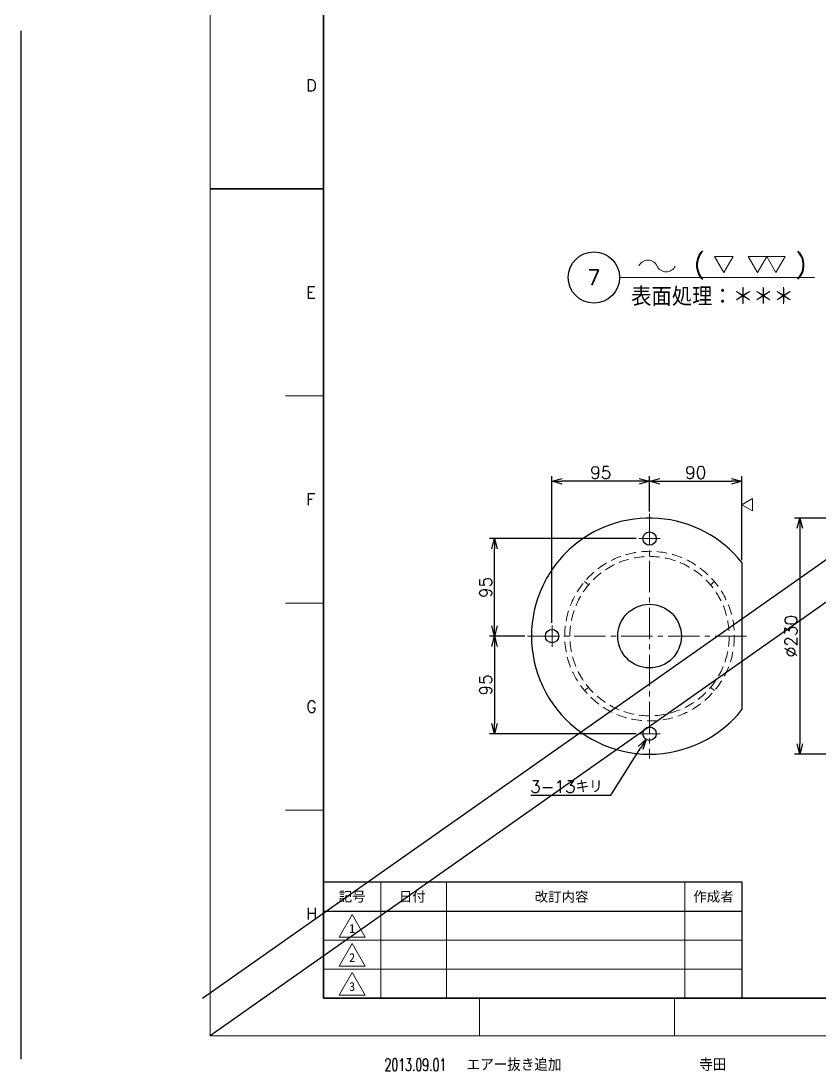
# Model space of a CAD drawing. Header units: millimetres. Extents: x -184 to 4931, y -34 to 1655.
# Drawn here: x -184 to 593, y -34 to 988 of the extents above; entities that cross this region are included whole.
import ezdxf
from ezdxf import colors
from ezdxf.entities.mleader import LeaderData, LeaderLine
from ezdxf.enums import TextEntityAlignment as Align
from ezdxf.math import Vec2, Vec3

# ---------------------------------------------------------------- set-up
doc = ezdxf.new("R2010")
doc.units = ezdxf.units.MM
doc.header["$LTSCALE"] = 1.6
doc.header["$PDMODE"] = 99
doc.header["$PDSIZE"] = 1
doc.linetypes.add('CENTER2', pattern=[28.575, 19.05, -3.175, 3.175, -3.175])
doc.linetypes.add('HIDDEN', pattern=[9.525, 6.35, -3.175])
for name, color, linetype, lineweight in [('04_HIDDEN', 2, 'HIDDEN', 13), ('05_CENTER', 4, 'CENTER2', 13), ('07_TEXT', 3, 'Continuous', 13), ('07_寸法線', 3, 'Continuous', 9), ('08_DIM', 3, 'Continuous', 13), ('90_FRAME', 5, 'Continuous', 35)]:
    doc.layers.add(name, color=color, linetype=linetype, lineweight=lineweight)
doc.layers.add('91_BLANK', color=5, linetype='Continuous', lineweight=0, plot=False)
doc.styles.add('KSS_TXT', font='txt.shx', dxfattribs={"bigfont": 'extfont2.shx'})
doc.styles.add('MS_G', font='MS Gothic.ttf')
doc.styles.get("Standard").update_dxf_attribs({"font": 'txt.shx', "bigfont": 'extfont2.shx'})
doc.styles.add('表題用', font='MS PGothic.ttf')
doc.dimstyles.new('KSS_DIM', dxfattribs={"dimscale": 4, "dimtxt": 3, "dimasz": 2.5, "dimexe": 1.25, "dimexo": 0.625, "dimtad": 1, "dimdsep": 46, "dimtxsty": 'KSS_TXT', "dimblk": 'OPEN30', "dimcen": 0, "dimazin": 2, "dimtfac": 0.75, "dimtmove": 0, "dimatfit": 3, "dimldrblk": 'OPEN30', "dimfxl": 1.25, "dimtolj": 1, "dimarcsym": 0})
doc.dimstyles.new('KSS_DIM$3', dxfattribs={"dimscale": 4, "dimtxt": 3, "dimasz": 2.5, "dimexe": 1.25, "dimexo": 0.625, "dimtad": 1, "dimtih": 1, "dimtoh": 1, "dimdsep": 46, "dimtxsty": 'KSS_TXT', "dimblk": 'OPEN30', "dimcen": 0, "dimazin": 2, "dimtfac": 0.75, "dimtofl": 0, "dimtmove": 0, "dimatfit": 3, "dimldrblk": 'OPEN30', "dimfxl": 1.25, "dimtolj": 1, "dimarcsym": 0})

# ---------------------------------------------------------------- blocks, each defined once
blk = doc.blocks.new('AM_BALLOON1')
at = {"transparency": 16777216}
blk.add_circle((0, 0), 5, dxfattribs=at)
blk.add_attdef('B_NUMBER', text='', height=3, dxfattribs=at).set_placement((0, 0), align=Align.MIDDLE_CENTER)
blk = doc.blocks.new('_OPEN')
at = {"color": 0, "linetype": 'ByBlock'}
for p, q in [((-1, 0.17), (0, 0)), ((0, 0), (-1, -0.17)), ((0, 0), (-1, 0))]:
    blk.add_line(p, q, dxfattribs=at)
blk = doc.blocks.new('_Open30')
at = {"color": 0, "linetype": 'ByBlock', "lineweight": -2}
for p, q in [((-1, 0.27), (0, 0)), ((0, 0), (-1, -0.27)), ((0, 0), (-1, 0))]:
    blk.add_line(p, q, dxfattribs=at)
blk = doc.blocks.new('*D161')
at = {"layer": '08_DIM', "color": 0, "lineweight": -2, "transparency": 16777216}
for p, q in [((333, 402.3), (333, 545.1)), ((428, 510.8), (428, 545.1)), ((418, 540.1), (343, 540.1))]:
    blk.add_line(p, q, dxfattribs=at)
at = {"layer": 'Defpoints', "color": 0, "transparency": 16777216}
for p in [(333, 540.1), (428, 508.3), (333, 399.8)]:
    blk.add_point(p, dxfattribs=at)
at = {"layer": '08_DIM', "color": 0, "lineweight": -2, "transparency": 16777216, "xscale": 10, "yscale": 10, "zscale": 10, "rotation": 180}
blk.add_blockref('_Open30', (333, 540.1), dxfattribs=at)
at = {"layer": '08_DIM', "color": 0, "lineweight": -2, "transparency": 16777216, "xscale": 10, "yscale": 10, "zscale": 10}
blk.add_blockref('_Open30', (428, 540.1), dxfattribs=at)
at = {"layer": '08_DIM', "color": 0, "transparency": 16777216, "insert": (380.5, 548.6), "char_height": 12, "attachment_point": 5, "style": 'KSS_TXT'}
blk.add_mtext('\\A1;95', dxfattribs=at)
blk = doc.blocks.new('*D162')
at = {"layer": '08_DIM', "color": 0, "lineweight": -2, "transparency": 16777216}
for p, q in [((415, 484.3), (272, 484.3)), ((277, 399.3), (277, 474.3)), ((306.5, 389.3), (272, 389.3))]:
    blk.add_line(p, q, dxfattribs=at)
at = {"layer": 'Defpoints', "color": 0, "transparency": 16777216}
for p in [(277, 484.3), (417.5, 484.3), (309, 389.3)]:
    blk.add_point(p, dxfattribs=at)
at = {"layer": '08_DIM', "color": 0, "lineweight": -2, "transparency": 16777216, "xscale": 10, "yscale": 10, "zscale": 10}
for p, rotation in [((277, 484.3), 90), ((277, 389.3), 270)]:
    blk.add_blockref('_Open30', p, dxfattribs=dict(at, rotation=rotation))
at = {"layer": '08_DIM', "color": 0, "transparency": 16777216, "insert": (268.5, 436.8), "char_height": 12, "attachment_point": 5, "rotation": 90, "style": 'KSS_TXT'}
blk.add_mtext('\\A1;95', dxfattribs=at)
blk = doc.blocks.new('*D163')
at = {"layer": '08_DIM', "color": 0, "lineweight": -2, "transparency": 16777216}
for p, q in [((306.5, 389.3), (272, 389.3)), ((277, 379.3), (277, 304.3)), ((415, 294.3), (272, 294.3))]:
    blk.add_line(p, q, dxfattribs=at)
at = {"layer": 'Defpoints', "color": 0, "transparency": 16777216}
for p in [(309, 389.3), (277, 294.3), (417.5, 294.3)]:
    blk.add_point(p, dxfattribs=at)
at = {"layer": '08_DIM', "color": 0, "lineweight": -2, "transparency": 16777216, "xscale": 10, "yscale": 10, "zscale": 10}
for p, rotation in [((277, 389.3), 90), ((277, 294.3), 270)]:
    blk.add_blockref('_Open30', p, dxfattribs=dict(at, rotation=rotation))
at = {"layer": '08_DIM', "color": 0, "transparency": 16777216, "insert": (268.5, 341.8), "char_height": 12, "attachment_point": 5, "rotation": 90, "style": 'KSS_TXT'}
blk.add_mtext('\\A1;95', dxfattribs=at)
blk = doc.blocks.new('*D164')
at = {"layer": '08_DIM', "color": 0, "lineweight": -2, "transparency": 16777216}
for p, q in [((428, 510.8), (428, 545.1)), ((518, 463.4), (518, 545.1)), ((438, 540.1), (508, 540.1))]:
    blk.add_line(p, q, dxfattribs=at)
at = {"layer": 'Defpoints', "color": 0, "transparency": 16777216}
for p in [(518, 540.1), (428, 508.3), (518, 460.9)]:
    blk.add_point(p, dxfattribs=at)
at = {"layer": '08_DIM', "color": 0, "lineweight": -2, "transparency": 16777216, "xscale": 10, "yscale": 10, "zscale": 10, "rotation": 180}
blk.add_blockref('_Open30', (428, 540.1), dxfattribs=at)
at = {"layer": '08_DIM', "color": 0, "lineweight": -2, "transparency": 16777216, "xscale": 10, "yscale": 10, "zscale": 10}
blk.add_blockref('_Open30', (518, 540.1), dxfattribs=at)
at = {"layer": '08_DIM', "color": 0, "transparency": 16777216, "insert": (473, 548.6), "char_height": 12, "attachment_point": 5, "style": 'KSS_TXT'}
blk.add_mtext('\\A1;90', dxfattribs=at)
blk = doc.blocks.new('*D165')
at = {"layer": '08_DIM', "color": 0, "lineweight": -2, "transparency": 16777216}
for p, q in [((390.4, 234.3), (419.3, 280.3)), ((312.3, 234.3), (390.4, 234.3))]:
    blk.add_line(p, q, dxfattribs=at)
at = {"layer": 'Defpoints', "color": 0, "transparency": 16777216}
for p in [(431.5, 299.8), (424.6, 288.8)]:
    blk.add_point(p, dxfattribs=at)
at = {"layer": '08_DIM', "color": 0, "lineweight": -2, "transparency": 16777216, "xscale": 10, "yscale": 10, "zscale": 10, "rotation": 57.86693695452168}
blk.add_blockref('_Open30', (424.6, 288.8), dxfattribs=at)
at = {"layer": '08_DIM', "color": 0, "transparency": 16777216, "insert": (347.1, 242.8), "char_height": 12, "attachment_point": 5, "style": 'KSS_TXT'}
blk.add_mtext('\\A1;3-13キリ', dxfattribs=at)
blk = doc.blocks.new('*D179')
at = {"layer": '08_DIM', "color": 0, "lineweight": -2, "transparency": 16777216}
for p, q in [((705.7, 504.3), (569.4, 504.3)), ((574.4, 494.3), (574.4, 284.3)), ((705.7, 274.3), (569.4, 274.3))]:
    blk.add_line(p, q, dxfattribs=at)
at = {"layer": 'Defpoints', "color": 0, "transparency": 16777216}
for p in [(708.2, 504.3), (574.4, 274.3), (708.2, 274.3)]:
    blk.add_point(p, dxfattribs=at)
at = {"layer": '08_DIM', "color": 0, "lineweight": -2, "transparency": 16777216, "xscale": 10, "yscale": 10, "zscale": 10}
for p, rotation in [((574.4, 504.3), 90), ((574.4, 274.3), 270)]:
    blk.add_blockref('_Open30', p, dxfattribs=dict(at, rotation=rotation))
at = {"layer": '08_DIM', "color": 0, "transparency": 16777216, "insert": (565.9, 389.3), "char_height": 12, "attachment_point": 5, "rotation": 90, "style": 'KSS_TXT'}
blk.add_mtext('\\A1;%%C230', dxfattribs=at)
blk = doc.blocks.new('p1ba01')
for p, q in [((0, 0), (-1.5, 2.6)), ((-1.5, 2.6), (1.5, 2.6)), ((1.5, 2.6), (0, 0))]:
    blk.add_line(p, q)
blk = doc.blocks.new('p1ba05')
for centre, start, end in [((-2.95, 0.29), 24.2276, 155.5758), ((0, 1.62), 204.2276, 335.5758)]:
    blk.add_arc(centre, 1.62, start, end)
blk = doc.blocks.new('p1ba02')
for p, q in [((-1.5, 2.6), (1.5, 2.6)), ((0, 0), (-1.5, 2.6)), ((1.5, 2.6), (0, 0)), ((3, 0), (1.5, 2.6)), ((1.5, 2.6), (4.5, 2.6)), ((4.5, 2.6), (3, 0))]:
    blk.add_line(p, q)

msp = doc.modelspace()

# ---------------------------------------------------------------- linework, layer by layer
for p, q in [((2293.237, 1655.492), (-7.265, 36.31)), ((2352.09, 1655.492), (0, 0)), ((-184.231, 978.847), (-184.231, -22.528))]:
    msp.add_line(p, q)
at = {"color": 0}
msp.add_line((518.045, 460.877), (518.045, 317.698), dxfattribs=at)
for centre, radius in [((428.045, 484.288), 6.5), ((428.045, 389.288), 31), ((333.045, 389.288), 6.5), ((428.045, 294.288), 6.5)]:
    msp.add_circle(centre, radius, dxfattribs=at)
for start, end in [(38.49995, 132.894287), (132.894287, 154.735589), (154.735589, 205.264411), (205.264411, 308.762012), (308.762012, 321.50005)]:
    msp.add_arc((428.045, 389.288), 115, start, end, dxfattribs=at)
at = {"layer": '04_HIDDEN'}
for p, q in [((364.77, 442.382), (368.6, 439.168)), ((491.32, 442.382), (487.49, 439.168)), ((364.77, 336.193), (368.6, 339.407)), ((491.32, 336.193), (487.49, 339.407))]:
    msp.add_line(p, q, dxfattribs=at)
for radius in [82.6, 77.6]:
    msp.add_circle((428.045, 389.288), radius, dxfattribs=at)
at = {"layer": '05_CENTER'}
for p, q in [((428.045, 508.288), (428.045, 270.288)), ((417.545, 484.288), (438.545, 484.288)), ((333.045, 378.788), (333.045, 399.788)), ((309.045, 389.288), (525.464, 389.288)), ((417.545, 294.288), (438.545, 294.288))]:
    msp.add_line(p, q, dxfattribs=at)
at = {"layer": '08_DIM'}
msp.add_line((398.873, 738.56), (588.618, 738.56), dxfattribs=at)
at = {"layer": '90_FRAME'}
msp.add_line((0, 824.824), (110.322, 824.824), dxfattribs=at)
at = {"layer": '90_FRAME', "color": 4, "lineweight": 13}
for p, q in [((110.322, 623.192), (73.51, 623.192)), ((110.322, 421.56), (73.51, 421.56)), ((110.322, 219.928), (73.51, 219.928)), ((262.346, 0), (262.346, 36.647)), ((452.437, 0), (452.437, 36.647))]:
    msp.add_line(p, q, dxfattribs=at)
at = {"layer": '90_FRAME', "color": 0, "lineweight": 13}
for p, q in [((166.322, 36.647), (166.322, 149.79)), ((230.322, 36.647), (230.322, 149.79)), ((462.322, 36.647), (462.322, 149.79)), ((110.322, 93.219), (518.322, 93.219)), ((110.322, 64.933), (518.322, 64.933))]:
    msp.add_line(p, q, dxfattribs=at)
at = {"layer": '90_FRAME', "color": 0, "lineweight": 25}
msp.add_line((110.322, 121.504), (518.322, 121.504), dxfattribs=at)
at = {"layer": '90_FRAME'}
msp.add_lwpolyline([(110.322, 36.647), (2315.279, 36.647), (2315.279, 1613), (110.322, 1613)], close=True, dxfattribs=at)
at = {"layer": '90_FRAME', "color": 0, "lineweight": 25}
msp.add_lwpolyline([(110.322, 36.647), (518.322, 36.647), (518.322, 149.79), (110.322, 149.79)], close=True, dxfattribs=at)
at = {"layer": '90_FRAME', "color": 0, "lineweight": 13}
for points in [[(125.594, 96.223), (138.322, 118.269), (151.051, 96.223), (125.594, 96.223)], [(125.594, 67.937), (138.322, 89.984), (151.051, 67.937), (125.594, 67.937)], [(125.594, 39.652), (138.322, 61.698), (151.051, 39.652), (125.594, 39.652)]]:
    msp.add_lwpolyline(points, dxfattribs=at)
at = {"layer": '91_BLANK'}
msp.add_lwpolyline([(0, 0), (2352.09, 0), (2352.09, 1655.492), (0, 1655.492)], close=True, dxfattribs=at)

# ---------------------------------------------------------------- block references
at = {"layer": '08_DIM', "xscale": 6, "yscale": 6, "zscale": 6}
for name, p in [('p1ba01', (500.379, 743.328)), ('p1ba02', (533.219, 743.328)), ('p1ba05', (444.289, 744.03))]:
    msp.add_blockref(name, p, dxfattribs=at)
at = {"layer": '08_DIM', "xscale": 4, "yscale": 4, "zscale": 4, "rotation": 270}
msp.add_blockref('p1ba01', (518.045, 517.189), dxfattribs=at)

# ---------------------------------------------------------------- texts
at = {"layer": '07_TEXT', "style": 'KSS_TXT'}
msp.add_text('(     )', height=18, dxfattribs=at).set_placement((471.067, 742.877))
at = {"layer": '08_DIM', "style": 'KSS_TXT'}
msp.add_text('表面処理：＊＊＊', height=18, dxfattribs=at).set_placement((410.121, 710.967))
at = {"layer": '90_FRAME', "color": 0, "lineweight": 13, "style": 'KSS_TXT'}
for s, p in [('D', (93.599, 925.64)), ('E', (93.599, 724.008)), ('F', (93.599, 522.376)), ('G', (93.599, 320.744)), ('H', (93.599, 119.111))]:
    msp.add_text(s, height=11.36, dxfattribs=at).set_placement(p, align=Align.MIDDLE_LEFT)
at = {"layer": '90_FRAME', "color": 0, "style": '表題用'}
for s, p in [('記号', (138.322, 135.647)), ('日付', (196.948, 135.647)), ('作成者', (490.322, 135.647))]:
    msp.add_text(s, height=9.6, dxfattribs=at).set_placement(p, align=Align.MIDDLE_CENTER)
msp.add_text('改訂内容', height=9.6, dxfattribs=at).set_placement((342.322, 135.647), align=Align.MIDDLE)
at = {"layer": '90_FRAME', "color": 0, "lineweight": 13, "style": 'MS_G'}
for s, p in [('1', (138.322, 104.533)), ('2', (138.322, 76.247)), ('3', (138.322, 47.962))]:
    msp.add_text(s, height=8.486, dxfattribs=at).set_placement(p, align=Align.MIDDLE)
at = {"layer": '90_FRAME', "color": 3, "lineweight": 13, "width": 0.65}
msp.add_text('2013.09.01', height=12, dxfattribs=at).set_placement((169.907, -34.168))
at = {"layer": '90_FRAME', "color": 3, "lineweight": 13}
for s, p in [('エアー抜き追加', (249.873, -34.168)), ('寺田', (476.42, -34.168))]:
    msp.add_text(s, height=12, dxfattribs=at).set_placement(p)

# ---------------------------------------------------------------- dimensions: what is measured, and where the dimension line sits
at = {"layer": '08_DIM'}
for base, p2, picture, middle in [((333.045, 540.143), (333.045, 399.788), '*D161', (380.545, 548.643)), ((518.045, 540.143), (518.045, 460.877), '*D164', (473.045, 548.643))]:
    dim = msp.add_linear_dim(base=base, p1=(428.045, 508.288), p2=p2, dimstyle='KSS_DIM', dxfattribs=at)
    dim.commit()
    dim.dimension.update_dxf_attribs({"geometry": picture, "text_midpoint": middle})
dim = msp.add_linear_dim(base=(574.4, 274.288), p1=(708.185, 504.288), p2=(708.185, 274.288), angle=90, text='%%C<>', dimstyle='KSS_DIM', dxfattribs=at)
dim.commit()
dim.dimension.update_dxf_attribs({"geometry": '*D179', "text_midpoint": (574.4, 389.288), "dimtype": 160})
for base, p2, picture, middle in [((277.013, 484.288), (417.545, 484.288), '*D162', (268.513, 436.788)), ((277.013, 294.288), (417.545, 294.288), '*D163', (268.513, 341.788))]:
    dim = msp.add_linear_dim(base=base, p1=(309.045, 389.288), p2=p2, angle=90, dimstyle='KSS_DIM', dxfattribs=at)
    dim.commit()
    dim.dimension.update_dxf_attribs({"geometry": picture, "text_midpoint": middle})
dim = msp.add_diameter_dim_2p(p1=(431.502, 299.792), p2=(424.588, 288.783), text='3-<>キリ', dimstyle='KSS_DIM$3', override={"dimpost": '<>', "dimtix": 1}, dxfattribs=at)
dim.commit()
dim.dimension.update_dxf_attribs({"geometry": '*D165', "text_midpoint": (347.097, 234.348), "dimtype": 163})

# ---------------------------------------------------------------- leaders
at = {"layer": '07_寸法線'}
ml = msp.add_multileader_block('Standard', dxfattribs=at)
ml.set_content('AM_BALLOON1', color=256, scale=5)
ml.set_attribute('B_NUMBER', '4', width=0)
ml.set_leader_properties(color=256, linetype='ByLayer', lineweight=-1)
ml.set_arrow_properties(name='OPEN')
ml.build(insert=Vec2(0, 0))
ml.multileader.update_dxf_attribs({"leader_type": 0, "has_dogleg": 0, "text_right_attachment_type": 6, "dogleg_length": 0, "arrow_head_size": 10, "scale": 2.5, "block_connection_type": 1})
ctx = ml.context
ctx.base_point, ctx.scale, ctx.char_height, ctx.arrow_head_size, ctx.landing_gap_size, ctx.plane_origin = Vec3(2930.951, 1477.851), 2.5, 20, 10, 10, Vec3(2930.951, 1477.851)
ctx.right_attachment, ctx.attachment_type = 6, 1
notes = []
notes.append((ctx, [(0, (0, 0, 0), (0, 0), (1, 0), 1, [])]))
ctx.block.insert = Vec3(2930.951, 1477.851)
ml = msp.add_multileader_block('Standard', dxfattribs=at)
ml.set_content('AM_BALLOON1', color=256, scale=5)
ml.set_attribute('B_NUMBER', '10', width=0)
ml.set_leader_properties(color=256, linetype='ByLayer', lineweight=-1)
ml.set_arrow_properties(name='OPEN')
ml.build(insert=Vec2(0, 0))
ml.multileader.update_dxf_attribs({"leader_type": 0, "has_dogleg": 0, "text_right_attachment_type": 6, "dogleg_length": 0, "arrow_head_size": 10, "scale": 2.5, "block_connection_type": 1})
ctx = ml.context
ctx.base_point, ctx.scale, ctx.char_height, ctx.arrow_head_size, ctx.landing_gap_size, ctx.plane_origin = Vec3(4461.442, 898.572), 2.5, 20, 10, 10, Vec3(4461.442, 898.572)
ctx.right_attachment, ctx.attachment_type = 6, 1
notes.append((ctx, [(0, (0, 0, 0), (0, 0), (1, 0), 1, [])]))
ctx.block.insert = Vec3(4461.442, 898.572)
ml = msp.add_multileader_block('Standard', dxfattribs=at)
ml.set_content('AM_BALLOON1', color=256, scale=5)
ml.set_attribute('B_NUMBER', '5', width=0)
ml.set_leader_properties(color=256, linetype='ByLayer', lineweight=-1)
ml.set_arrow_properties(name='OPEN')
ml.build(insert=Vec2(0, 0))
ml.multileader.update_dxf_attribs({"leader_type": 0, "has_dogleg": 0, "text_right_attachment_type": 6, "dogleg_length": 0, "arrow_head_size": 10, "scale": 2.5, "block_connection_type": 1})
ctx = ml.context
ctx.base_point, ctx.scale, ctx.char_height, ctx.arrow_head_size, ctx.landing_gap_size, ctx.plane_origin = Vec3(2874.913, 844.404), 2.5, 20, 10, 10, Vec3(2874.913, 844.404)
ctx.right_attachment, ctx.attachment_type = 6, 1
notes.append((ctx, [(0, (0, 0, 0), (0, 0), (1, 0), 1, [])]))
ctx.block.insert = Vec3(2874.913, 844.404)
ml = msp.add_multileader_block('Standard', dxfattribs=at)
ml.set_content('AM_BALLOON1', color=256, scale=5)
ml.set_attribute('B_NUMBER', '6', width=0)
ml.set_leader_properties(color=256, linetype='ByLayer', lineweight=-1)
ml.set_arrow_properties(name='OPEN')
ml.build(insert=Vec2(0, 0))
ml.multileader.update_dxf_attribs({"leader_type": 0, "has_dogleg": 0, "text_right_attachment_type": 6, "dogleg_length": 0, "arrow_head_size": 10, "scale": 2.5, "block_connection_type": 1})
ctx = ml.context
ctx.base_point, ctx.scale, ctx.char_height, ctx.arrow_head_size, ctx.landing_gap_size, ctx.plane_origin = Vec3(3274.913, 844.404), 2.5, 20, 10, 10, Vec3(3274.913, 844.404)
ctx.right_attachment, ctx.attachment_type = 6, 1
notes.append((ctx, [(0, (0, 0, 0), (0, 0), (1, 0), 1, [])]))
ctx.block.insert = Vec3(3274.913, 844.404)
ml = msp.add_multileader_block('Standard', dxfattribs=at)
ml.set_content('AM_BALLOON1', color=256, scale=5)
ml.set_attribute('B_NUMBER', '7', width=0)
ml.set_leader_properties(color=256, linetype='ByLayer', lineweight=-1)
ml.set_arrow_properties(name='OPEN')
ml.build(insert=Vec2(0, 0))
ml.multileader.update_dxf_attribs({"leader_type": 0, "has_dogleg": 0, "text_right_attachment_type": 6, "dogleg_length": 0, "arrow_head_size": 10, "scale": 2.5, "block_connection_type": 1})
ctx = ml.context
ctx.base_point, ctx.scale, ctx.char_height, ctx.arrow_head_size, ctx.landing_gap_size, ctx.plane_origin = Vec3(3674.913, 844.404), 2.5, 20, 10, 10, Vec3(3674.913, 844.404)
ctx.right_attachment, ctx.attachment_type = 6, 1
notes.append((ctx, [(0, (0, 0, 0), (0, 0), (1, 0), 1, [])]))
ctx.block.insert = Vec3(3674.913, 844.404)
ml = msp.add_multileader_block('Standard', dxfattribs=at)
ml.set_content('AM_BALLOON1', color=256, scale=5)
ml.set_attribute('B_NUMBER', '8', width=0)
ml.set_leader_properties(color=256, linetype='ByLayer', lineweight=-1)
ml.set_arrow_properties(name='OPEN')
ml.build(insert=Vec2(0, 0))
ml.multileader.update_dxf_attribs({"leader_type": 0, "has_dogleg": 0, "text_right_attachment_type": 6, "dogleg_length": 0, "arrow_head_size": 10, "scale": 2.5, "block_connection_type": 1})
ctx = ml.context
ctx.base_point, ctx.scale, ctx.char_height, ctx.arrow_head_size, ctx.landing_gap_size, ctx.plane_origin = Vec3(4074.913, 844.404), 2.5, 20, 10, 10, Vec3(4074.913, 844.404)
ctx.right_attachment, ctx.attachment_type = 6, 1
notes.append((ctx, [(0, (0, 0, 0), (0, 0), (1, 0), 1, [])]))
ctx.block.insert = Vec3(4074.913, 844.404)
ml = msp.add_multileader_block('Standard', dxfattribs=at)
ml.set_content('AM_BALLOON1', color=256, scale=5)
ml.set_attribute('B_NUMBER', '9', width=0)
ml.set_leader_properties(color=256, linetype='ByLayer', lineweight=-1)
ml.set_arrow_properties(name='OPEN')
ml.build(insert=Vec2(0, 0))
ml.multileader.update_dxf_attribs({"leader_type": 0, "has_dogleg": 0, "text_right_attachment_type": 6, "dogleg_length": 0, "arrow_head_size": 10, "scale": 2.5, "block_connection_type": 1})
ctx = ml.context
ctx.base_point, ctx.scale, ctx.char_height, ctx.arrow_head_size, ctx.landing_gap_size, ctx.plane_origin = Vec3(3404.525, 321.962), 2.5, 20, 10, 10, Vec3(3404.525, 321.962)
ctx.right_attachment, ctx.attachment_type = 6, 1
notes.append((ctx, [(0, (0, 0, 0), (0, 0), (1, 0), 1, [])]))
ctx.block.insert = Vec3(3404.525, 321.962)
at = {"layer": '08_DIM'}
ml = msp.add_multileader_block('Standard', dxfattribs=at)
ml.set_content('AM_BALLOON1', color=256, scale=5)
ml.set_attribute('B_NUMBER', '6', width=0)
ml.set_leader_properties(color=256, linetype='ByLayer', lineweight=-1)
ml.set_arrow_properties(name='OPEN')
ml.build(insert=Vec2(0, 0))
ml.multileader.update_dxf_attribs({"leader_type": 0, "has_dogleg": 0, "text_right_attachment_type": 6, "dogleg_length": 0, "arrow_head_size": 10, "scale": 2.5, "block_connection_type": 1})
ctx = ml.context
ctx.base_point, ctx.scale, ctx.char_height, ctx.arrow_head_size, ctx.landing_gap_size, ctx.plane_origin = Vec3(390.022, 1472.69), 2.5, 20, 10, 10, Vec3(390.022, 1472.69)
ctx.right_attachment, ctx.attachment_type = 6, 1
notes.append((ctx, [(0, (0, 0, 0), (0, 0), (1, 0), 1, [])]))
ctx.block.insert = Vec3(390.022, 1472.69)
ml = msp.add_multileader_block('Standard', dxfattribs=at)
ml.set_content('AM_BALLOON1', color=256, scale=5)
ml.set_attribute('B_NUMBER', '8', width=0)
ml.set_leader_properties(color=256, linetype='ByLayer', lineweight=-1)
ml.set_arrow_properties(name='OPEN')
ml.build(insert=Vec2(0, 0))
ml.multileader.update_dxf_attribs({"leader_type": 0, "has_dogleg": 0, "text_right_attachment_type": 6, "dogleg_length": 0, "arrow_head_size": 10, "scale": 2.5, "block_connection_type": 1})
ctx = ml.context
ctx.base_point, ctx.scale, ctx.char_height, ctx.arrow_head_size, ctx.landing_gap_size, ctx.plane_origin = Vec3(1266.801, 804.636), 2.5, 20, 10, 10, Vec3(1266.801, 804.636)
ctx.right_attachment, ctx.attachment_type = 6, 1
notes.append((ctx, [(0, (0, 0, 0), (0, 0), (1, 0), 1, [])]))
ctx.block.insert = Vec3(1266.801, 804.636)
ml = msp.add_multileader_block('Standard', dxfattribs=at)
ml.set_content('AM_BALLOON1', color=256, scale=5)
ml.set_attribute('B_NUMBER', '7', width=0)
ml.set_leader_properties(color=256, linetype='ByLayer', lineweight=-1)
ml.set_arrow_properties(name='OPEN')
ml.build(insert=Vec2(0, 0))
ml.multileader.update_dxf_attribs({"leader_type": 0, "has_dogleg": 0, "text_right_attachment_type": 6, "dogleg_length": 0, "arrow_head_size": 10, "scale": 2.5, "block_connection_type": 1})
ctx = ml.context
ctx.base_point, ctx.scale, ctx.char_height, ctx.arrow_head_size, ctx.landing_gap_size, ctx.plane_origin = Vec3(373.843, 738.58), 2.5, 20, 10, 10, Vec3(373.843, 738.58)
ctx.right_attachment, ctx.attachment_type = 6, 1
notes.append((ctx, [(0, (0, 0, 0), (0, 0), (1, 0), 1, [])]))
ctx.block.insert = Vec3(373.843, 738.58)
for ctx, leaders in notes:
    for number, flags, end, landing, length, lines in leaders:
        leader = LeaderData()
        leader.index, (leader.has_last_leader_line, leader.has_dogleg_vector, leader.attachment_direction) = number, flags
        leader.last_leader_point, leader.dogleg_vector, leader.dogleg_length = Vec3(end), Vec3(landing), length
        for number, points, colour, breaks in lines:
            line = LeaderLine()
            line.index, line.vertices, line.color, line.breaks = number, Vec3.list(points), colors.encode_raw_color(colour), breaks
            leader.lines.append(line)
        ctx.leaders.append(leader)

doc.saveas('drawing.dxf')
